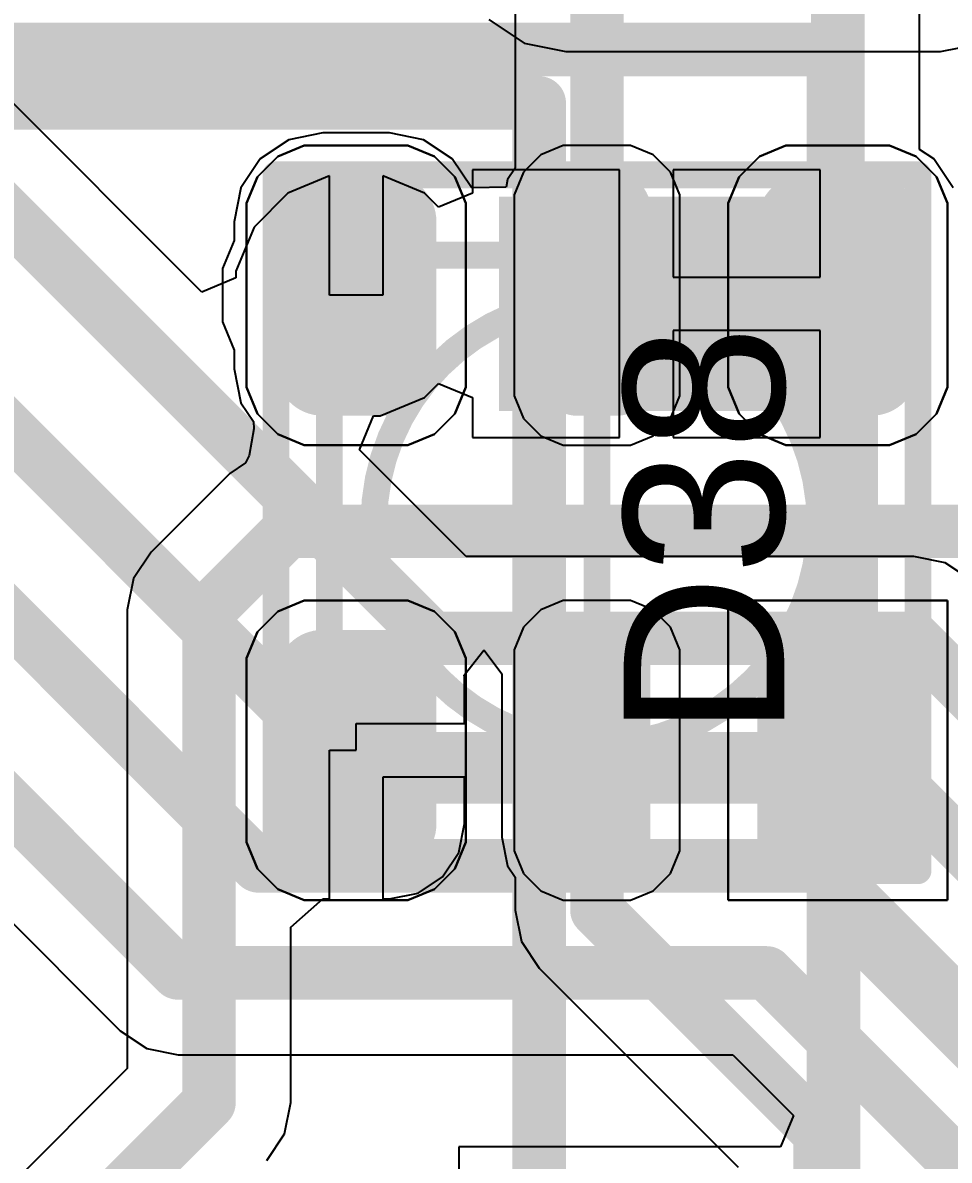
# Model space of a CAD drawing. Header units: inches. Extents: x -30 to 118, y 20 to 51.
# Drawn here: x 93.17 to 96.633, y 27.85 to 32.1 of the extents above; entities that cross this region are included whole.
import ezdxf

# ---------------------------------------------------------------- set-up
doc = ezdxf.new("R2010")
doc.units = ezdxf.units.IN
for name, color, linetype in [('Bottom 3D Body', 216, 'Continuous'), ('Bottom Courtyard', 56, 'Continuous'), ('Bottom Layer', 5, 'Continuous'), ('Bottom Overlay', 54, 'Continuous'), ('Bottom Paste', 16, 'Continuous'), ('Bottom Solder', 6, 'Continuous'), ('Mechanical 1', 6, 'Continuous'), ('Top Component Outline', 56, 'Continuous'), ('Top Courtyard', 56, 'Continuous'), ('Top Layer', 1, 'Continuous'), ('Top Overlay', 2, 'Continuous'), ('Top Paste', 8, 'Continuous'), ('Top Solder', 216, 'Continuous'), ('Via Holes', 16, 'Continuous')]:
    doc.layers.add(name, color=color, linetype=linetype)
doc.styles.add('Arial', font='', dxfattribs={"height": 0.2})
doc.styles.get('Arial').set_extended_font_data('Arial')

# ---------------------------------------------------------------- blocks, each defined once
blk = doc.blocks.new('APA_RGB_LED_2020_561')
at = {"layer": 'Top Layer'}
h = blk.add_hatch(color=1, dxfattribs=at)
edge = h.paths.add_edge_path()
edge.add_arc((-1.12500283, 1.02500176), 0.12499848, 90, 180)
edge.add_line((-1.25000131, 1.02500176), (-1.25000131, 0.77499972))
edge.add_arc((-1.12500283, 0.77499972), 0.12499848, 180, 270)
edge.add_line((-1.12500283, 0.6500012399999999), (-0.5749988500000001, 0.6500012399999999))
edge.add_arc((-0.5749988500000001, 0.77499972), 0.12499848, 270, 360)
edge.add_line((-0.4500003700000001, 0.77499972), (-0.4500003700000001, 1.02500176))
edge.add_arc((-0.5749988500000001, 1.02500176), 0.12499848, 0, 90)
edge.add_line((-0.5749988500000001, 1.15000024), (-1.12500283, 1.15000024))
h = blk.add_hatch(color=1, dxfattribs=at)
edge = h.paths.add_edge_path()
edge.add_arc((0.5749988500000001, 1.02500176), 0.12499848, 90, 180)
edge.add_line((0.4500003700000001, 1.02500176), (0.4500003700000001, 0.77499972))
edge.add_arc((0.5749988500000001, 0.77499972), 0.12499848, 180, 270)
edge.add_line((0.5749988500000001, 0.6500012399999999), (1.12500283, 0.6500012399999999))
edge.add_arc((1.12500283, 0.77499972), 0.12499848, 270, 360)
edge.add_line((1.25000131, 0.77499972), (1.25000131, 1.02500176))
edge.add_arc((1.12500283, 1.02500176), 0.12499848, 0, 90)
edge.add_line((1.12500283, 1.15000024), (0.5749988500000001, 1.15000024))
h = blk.add_hatch(color=1, dxfattribs=at)
edge = h.paths.add_edge_path()
edge.add_arc((-1.17500019, 0.07499858), 0.07500112, 90, 180)
edge.add_line((-1.25000131, 0.07499858000000001), (-1.25000131, -0.07499857999999998))
edge.add_arc((-1.17500019, -0.07499858), 0.07500112, 180, 270)
edge.add_line((-1.17500019, -0.1499997), (-0.52500149, -0.1499997))
edge.add_arc((-0.52500149, -0.07499858), 0.07500112, 270, 360)
edge.add_line((-0.4500003699999999, -0.07499858), (-0.4500003699999999, 0.07499858))
edge.add_arc((-0.52500149, 0.07499858), 0.07500112, 0, 90)
edge.add_line((-0.52500149, 0.1499997), (-1.17500019, 0.1499997))
h = blk.add_hatch(color=1, dxfattribs=at)
edge = h.paths.add_edge_path()
edge.add_arc((0.52500149, 0.07499858), 0.07500112, 90, 180)
edge.add_line((0.4500003699999999, 0.07499858000000001), (0.4500003699999999, -0.07499857999999998))
edge.add_arc((0.52500149, -0.07499858), 0.07500112, 180, 270)
edge.add_line((0.52500149, -0.1499997), (1.17500019, -0.1499997))
edge.add_arc((1.17500019, -0.07499858), 0.07500112, 270, 360)
edge.add_line((1.25000131, -0.07499858), (1.25000131, 0.07499858))
edge.add_arc((1.17500019, 0.07499858), 0.07500112, 0, 90)
edge.add_line((1.17500019, 0.1499997), (0.52500149, 0.1499997))
blk.add_hatch(color=1, dxfattribs=at).paths.add_polyline_path([(-1.25000131, -0.65000124), (-0.45000037, -0.65000124), (-0.45000037, -1.15000024), (-1.25000131, -1.15000024)])
h = blk.add_hatch(color=1, dxfattribs=at)
edge = h.paths.add_edge_path()
edge.add_arc((0.5749988500000001, -0.77499972), 0.12499848, 90, 180)
edge.add_line((0.4500003700000001, -0.77499972), (0.4500003700000001, -1.02500176))
edge.add_arc((0.5749988500000001, -1.02500176), 0.12499848, 180, 270)
edge.add_line((0.5749988500000001, -1.15000024), (1.12500283, -1.15000024))
edge.add_arc((1.12500283, -1.02500176), 0.12499848, 270, 360)
edge.add_line((1.25000131, -1.02500176), (1.25000131, -0.77499972))
edge.add_arc((1.12500283, -0.77499972), 0.12499848, 0, 90)
edge.add_line((1.12500283, -0.6500012399999999), (0.5749988500000001, -0.6500012399999999))
at = {"layer": 'Top Paste'}
h = blk.add_hatch(color=8, dxfattribs=at)
edge = h.paths.add_edge_path()
edge.add_arc((-1.12500283, 1.02500176), 0.12499848, 90, 180)
edge.add_line((-1.25000131, 1.02500176), (-1.25000131, 0.77499972))
edge.add_arc((-1.12500283, 0.77499972), 0.12499848, 180, 270)
edge.add_line((-1.12500283, 0.6500012399999999), (-0.5749988500000001, 0.6500012399999999))
edge.add_arc((-0.5749988500000001, 0.77499972), 0.12499848, 270, 360)
edge.add_line((-0.4500003700000001, 0.77499972), (-0.4500003700000001, 1.02500176))
edge.add_arc((-0.5749988500000001, 1.02500176), 0.12499848, 0, 90)
edge.add_line((-0.5749988500000001, 1.15000024), (-1.12500283, 1.15000024))
h = blk.add_hatch(color=8, dxfattribs=at)
edge = h.paths.add_edge_path()
edge.add_arc((0.5749988500000001, 1.02500176), 0.12499848, 90, 180)
edge.add_line((0.4500003700000001, 1.02500176), (0.4500003700000001, 0.77499972))
edge.add_arc((0.5749988500000001, 0.77499972), 0.12499848, 180, 270)
edge.add_line((0.5749988500000001, 0.6500012399999999), (1.12500283, 0.6500012399999999))
edge.add_arc((1.12500283, 0.77499972), 0.12499848, 270, 360)
edge.add_line((1.25000131, 0.77499972), (1.25000131, 1.02500176))
edge.add_arc((1.12500283, 1.02500176), 0.12499848, 0, 90)
edge.add_line((1.12500283, 1.15000024), (0.5749988500000001, 1.15000024))
h = blk.add_hatch(color=8, dxfattribs=at)
edge = h.paths.add_edge_path()
edge.add_arc((-1.17500019, 0.07499858), 0.07500112, 90, 180)
edge.add_line((-1.25000131, 0.07499858000000001), (-1.25000131, -0.07499857999999998))
edge.add_arc((-1.17500019, -0.07499858), 0.07500112, 180, 270)
edge.add_line((-1.17500019, -0.1499997), (-0.52500149, -0.1499997))
edge.add_arc((-0.52500149, -0.07499858), 0.07500112, 270, 360)
edge.add_line((-0.4500003699999999, -0.07499858), (-0.4500003699999999, 0.07499858))
edge.add_arc((-0.52500149, 0.07499858), 0.07500112, 0, 90)
edge.add_line((-0.52500149, 0.1499997), (-1.17500019, 0.1499997))
h = blk.add_hatch(color=8, dxfattribs=at)
edge = h.paths.add_edge_path()
edge.add_arc((0.52500149, 0.07499858), 0.07500112, 90, 180)
edge.add_line((0.4500003699999999, 0.07499858000000001), (0.4500003699999999, -0.07499857999999998))
edge.add_arc((0.52500149, -0.07499858), 0.07500112, 180, 270)
edge.add_line((0.52500149, -0.1499997), (1.17500019, -0.1499997))
edge.add_arc((1.17500019, -0.07499858), 0.07500112, 270, 360)
edge.add_line((1.25000131, -0.07499858), (1.25000131, 0.07499858))
edge.add_arc((1.17500019, 0.07499858), 0.07500112, 0, 90)
edge.add_line((1.17500019, 0.1499997), (0.52500149, 0.1499997))
blk.add_hatch(color=8, dxfattribs=at).paths.add_polyline_path([(-1.25000131, -0.65000124), (-0.45000037, -0.65000124), (-0.45000037, -1.15000024), (-1.25000131, -1.15000024)])
h = blk.add_hatch(color=8, dxfattribs=at)
edge = h.paths.add_edge_path()
edge.add_arc((0.5749988500000001, -0.77499972), 0.12499848, 90, 180)
edge.add_line((0.4500003700000001, -0.77499972), (0.4500003700000001, -1.02500176))
edge.add_arc((0.5749988500000001, -1.02500176), 0.12499848, 180, 270)
edge.add_line((0.5749988500000001, -1.15000024), (1.12500283, -1.15000024))
edge.add_arc((1.12500283, -1.02500176), 0.12499848, 270, 360)
edge.add_line((1.25000131, -1.02500176), (1.25000131, -0.77499972))
edge.add_arc((1.12500283, -0.77499972), 0.12499848, 0, 90)
edge.add_line((1.12500283, -0.6500012399999999), (0.5749988500000001, -0.6500012399999999))
at = {"layer": 'Top Solder'}
h = blk.add_hatch(color=216, dxfattribs=at)
edge = h.paths.add_edge_path()
edge.add_arc((-1.12500283, 1.02500176), 0.17499838, 90, 180)
edge.add_line((-1.30000121, 1.02500176), (-1.30000121, 0.77499972))
edge.add_arc((-1.12500283, 0.77499972), 0.17499838, 180, 270)
edge.add_line((-1.12500283, 0.6000013399999999), (-0.5749988500000001, 0.6000013399999999))
edge.add_arc((-0.5749988500000001, 0.77499972), 0.17499838, 270, 360)
edge.add_line((-0.4000004700000001, 0.77499972), (-0.4000004700000001, 1.02500176))
edge.add_arc((-0.5749988500000001, 1.02500176), 0.17499838, 0, 90)
edge.add_line((-0.5749988500000001, 1.20000014), (-1.12500283, 1.20000014))
h = blk.add_hatch(color=216, dxfattribs=at)
edge = h.paths.add_edge_path()
edge.add_arc((0.5749988500000001, 1.02500176), 0.17499838, 90, 180)
edge.add_line((0.4000004700000001, 1.02500176), (0.4000004700000001, 0.77499972))
edge.add_arc((0.5749988500000001, 0.77499972), 0.17499838, 180, 270)
edge.add_line((0.5749988500000001, 0.6000013399999999), (1.12500283, 0.6000013399999999))
edge.add_arc((1.12500283, 0.77499972), 0.17499838, 270, 360)
edge.add_line((1.30000121, 0.77499972), (1.30000121, 1.02500176))
edge.add_arc((1.12500283, 1.02500176), 0.17499838, 0, 90)
edge.add_line((1.12500283, 1.20000014), (0.5749988500000001, 1.20000014))
h = blk.add_hatch(color=216, dxfattribs=at)
edge = h.paths.add_edge_path()
edge.add_arc((-1.17500019, 0.07499858), 0.12500102, 90, 180)
edge.add_line((-1.30000121, 0.07499858000000001), (-1.30000121, -0.07499857999999998))
edge.add_arc((-1.17500019, -0.07499858), 0.12500102, 180, 270)
edge.add_line((-1.17500019, -0.1999996), (-0.52500149, -0.1999996))
edge.add_arc((-0.52500149, -0.07499858), 0.12500102, 270, 360)
edge.add_line((-0.4000004699999999, -0.07499858), (-0.4000004699999999, 0.07499858))
edge.add_arc((-0.52500149, 0.07499858), 0.12500102, 0, 90)
edge.add_line((-0.52500149, 0.1999996), (-1.17500019, 0.1999996))
h = blk.add_hatch(color=216, dxfattribs=at)
edge = h.paths.add_edge_path()
edge.add_arc((0.52500149, 0.07499858), 0.12500102, 90, 180)
edge.add_line((0.4000004699999999, 0.07499858000000001), (0.4000004699999999, -0.07499857999999998))
edge.add_arc((0.52500149, -0.07499858), 0.12500102, 180, 270)
edge.add_line((0.52500149, -0.1999996), (1.17500019, -0.1999996))
edge.add_arc((1.17500019, -0.07499858), 0.12500102, 270, 360)
edge.add_line((1.30000121, -0.07499858), (1.30000121, 0.07499858))
edge.add_arc((1.17500019, 0.07499858), 0.12500102, 0, 90)
edge.add_line((1.17500019, 0.1999996), (0.52500149, 0.1999996))
blk.add_hatch(color=216, dxfattribs=at).paths.add_polyline_path([(-1.30000121, -0.6000013399999999), (-0.4000004699999999, -0.6000013399999999), (-0.4000004699999999, -1.20000014), (-1.30000121, -1.20000014)])
h = blk.add_hatch(color=216, dxfattribs=at)
edge = h.paths.add_edge_path()
edge.add_arc((0.5749988500000001, -0.77499972), 0.17499838, 90, 180)
edge.add_line((0.4000004700000001, -0.77499972), (0.4000004700000001, -1.02500176))
edge.add_arc((0.5749988500000001, -1.02500176), 0.17499838, 180, 270)
edge.add_line((0.5749988500000001, -1.20000014), (1.12500283, -1.20000014))
edge.add_arc((1.12500283, -1.02500176), 0.17499838, 270, 360)
edge.add_line((1.30000121, -1.02500176), (1.30000121, -0.77499972))
edge.add_arc((1.12500283, -0.77499972), 0.17499838, 0, 90)
edge.add_line((1.12500283, -0.6000013399999999), (0.5749988500000001, -0.6000013399999999))
at = {"layer": 'Top Component Outline'}
for points in [[(-1.00000054, 1.00000054, 0.0999998, 0.0999998, 0), (-1.00000054, -1.00000054, 0.0999998, 0.0999998, 0)], [(-1.00000054, 1.00000054, 0.0999998, 0.0999998, 0), (1.00000054, 1.00000054, 0.0999998, 0.0999998, 0)], [(1.00000054, 1.00000054, 0.0999998, 0.0999998, 0), (1.00000054, -1.00000054, 0.0999998, 0.0999998, 0)], [(-1.00000054, -1.00000054, 0.0999998, 0.0999998, 0), (1.00000054, -1.00000054, 0.0999998, 0.0999998, 0)]]:
    blk.add_lwpolyline(points, format="xyseb", dxfattribs=at)
for points in [[(-1.02499922, 1.00000054, 0.0499999, 0.0499999, 1), (-0.97500186, 1.00000054, 0.0499999, 0.0499999, 1)], [(-1.02499922, 1.00000054, 0.0499999, 0.0499999, 1), (-0.97500186, 1.00000054, 0.0499999, 0.0499999, 1)], [(0.97500186, 1.00000054, 0.0499999, 0.0499999, 1), (1.02499922, 1.00000054, 0.0499999, 0.0499999, 1)], [(0.97500186, 1.00000054, 0.0499999, 0.0499999, 1), (1.02499922, 1.00000054, 0.0499999, 0.0499999, 1)], [(-1.02499922, -1.00000054, 0.0499999, 0.0499999, 1), (-0.97500186, -1.00000054, 0.0499999, 0.0499999, 1)], [(-1.02499922, -1.00000054, 0.0499999, 0.0499999, 1), (-0.97500186, -1.00000054, 0.0499999, 0.0499999, 1)], [(0.97500186, -1.00000054, 0.0499999, 0.0499999, 1), (1.02499922, -1.00000054, 0.0499999, 0.0499999, 1)], [(0.97500186, -1.00000054, 0.0499999, 0.0499999, 1), (1.02499922, -1.00000054, 0.0499999, 0.0499999, 1)]]:
    blk.add_lwpolyline(points, format="xyseb", close=True, dxfattribs=at)
at = {"layer": 'Top Courtyard'}
for points in [[(-1.29999994, 1.20000014, 0.0999998, 0.0999998, 0), (1.29999994, 1.20000014, 0.0999998, 0.0999998, 0)], [(-1.29999994, 1.20000014, 0.0999998, 0.0999998, 0), (-1.29999994, -1.20000014, 0.0999998, 0.0999998, 0)], [(1.29999994, 1.20000014, 0.0999998, 0.0999998, 0), (1.29999994, -1.20000014, 0.0999998, 0.0999998, 0)], [(0, 0.499999, 0.0999998, 0.0999998, 0), (0, -0.499999, 0.0999998, 0.0999998, 0)], [(-0.499999, 0, 0.0999998, 0.0999998, 0), (0.499999, 0, 0.0999998, 0.0999998, 0)], [(-1.29999994, -1.20000014, 0.0999998, 0.0999998, 0), (1.29999994, -1.20000014, 0.0999998, 0.0999998, 0)]]:
    blk.add_lwpolyline(points, format="xyseb", dxfattribs=at)
for points in [[(-1.32499862, 1.20000014, 0.0499999, 0.0499999, 1), (-1.27500126, 1.20000014, 0.0499999, 0.0499999, 1)], [(-1.32499862, 1.20000014, 0.0499999, 0.0499999, 1), (-1.27500126, 1.20000014, 0.0499999, 0.0499999, 1)], [(1.27500126, 1.20000014, 0.0499999, 0.0499999, 1), (1.32499862, 1.20000014, 0.0499999, 0.0499999, 1)], [(1.27500126, 1.20000014, 0.0499999, 0.0499999, 1), (1.32499862, 1.20000014, 0.0499999, 0.0499999, 1)], [(-0.02499868, 0.499999, 0.0499999, 0.0499999, 1), (0.02499868, 0.499999, 0.0499999, 0.0499999, 1)], [(-0.5249976799999999, 0, 0.0499999, 0.0499999, 1), (-0.47500032, 0, 0.0499999, 0.0499999, 1)], [(0.47500032, 0, 0.0499999, 0.0499999, 1), (0.5249976799999999, 0, 0.0499999, 0.0499999, 1)], [(-0.02499868, -0.499999, 0.0499999, 0.0499999, 1), (0.02499868, -0.499999, 0.0499999, 0.0499999, 1)], [(-1.32499862, -1.20000014, 0.0499999, 0.0499999, 1), (-1.27500126, -1.20000014, 0.0499999, 0.0499999, 1)], [(-1.32499862, -1.20000014, 0.0499999, 0.0499999, 1), (-1.27500126, -1.20000014, 0.0499999, 0.0499999, 1)], [(1.27500126, -1.20000014, 0.0499999, 0.0499999, 1), (1.32499862, -1.20000014, 0.0499999, 0.0499999, 1)], [(1.27500126, -1.20000014, 0.0499999, 0.0499999, 1), (1.32499862, -1.20000014, 0.0499999, 0.0499999, 1)]]:
    blk.add_lwpolyline(points, format="xyseb", close=True, dxfattribs=at)
at = {"layer": 'Top Overlay'}
for p, q in [((-1.29294636, 1.2688951), (-1.1937111, 1.30999992)), ((-1.1937111, 1.30999992), (-1.1400028, 1.30999992)), ((-1.1400028, 1.30999992), (-1.1400028, 1.30999992)), ((-1.1400028, 1.30999992), (-0.55999888, 1.30999992)), ((-0.55999888, 1.30999992), (-0.5062931199999999, 1.30999992)), ((-0.5062931199999999, 1.30999992), (-0.4070578599999999, 1.2688951)), ((0.40705532, 1.2688951), (0.50629058, 1.30999992)), ((0.50629058, 1.30999992), (0.55999888, 1.30999992)), ((0.55999888, 1.30999992), (0.55999888, 1.30999992)), ((0.55999888, 1.30999992), (1.1400028, 1.30999992)), ((1.1400028, 1.30999992), (1.19370856, 1.30999992)), ((1.19370856, 1.30999992), (1.29294382, 1.2688951)), ((-1.36889744, 1.19294402), (-1.29294636, 1.2688951)), ((-0.4070578599999999, 1.2688951), (-0.33110678, 1.19294402)), ((0.33110424, 1.19294402), (0.40705532, 1.2688951)), ((1.29294382, 1.2688951), (1.3688949, 1.19294402)), ((-1.41000226, 1.09370876), (-1.36889744, 1.19294402)), ((-0.33110678, 1.19294402), (-0.28999942, 1.09370876)), ((0.28999942, 1.09370876), (0.33110424, 1.19294402)), ((1.3688949, 1.19294402), (1.41000226, 1.09370876)), ((-1.41000226, 1.04000046), (-1.41000226, 1.09370876)), ((-0.28999942, 1.09370876), (-0.28999942, 1.04000046)), ((0.28999942, 1.04000046), (0.28999942, 1.09370876)), ((1.41000226, 1.09370876), (1.41000226, 1.04000046)), ((-1.41000226, 0.76000102), (-1.41000226, 1.04000046)), ((-0.28999942, 1.04000046), (-0.28999942, 1.04000046)), ((-0.28999942, 1.04000046), (-0.28999942, 0.76000102)), ((0.28999942, 0.76000102), (0.28999942, 1.04000046)), ((1.41000226, 1.04000046), (1.41000226, 1.04000046)), ((1.41000226, 1.04000046), (1.41000226, 0.76000102)), ((-1.41000226, 0.76000102), (-1.41000226, 0.76000102)), ((-1.41000226, 0.70629526), (-1.41000226, 0.76000102)), ((-0.28999942, 0.76000102), (-0.28999942, 0.70629526)), ((0.28999942, 0.76000102), (0.28999942, 0.76000102)), ((0.28999942, 0.70629526), (0.28999942, 0.76000102)), ((1.41000226, 0.76000102), (1.41000226, 0.70629526)), ((-1.36889744, 0.60706), (-1.41000226, 0.70629526)), ((-0.28999942, 0.70629526), (-0.33110678, 0.60706)), ((0.33110424, 0.60706), (0.28999942, 0.70629526)), ((1.41000226, 0.70629526), (1.3688949, 0.60706)), ((-1.29294636, 0.53110892), (-1.36889744, 0.60706)), ((-0.33110678, 0.60706), (-0.4070578599999999, 0.53110892)), ((0.40705532, 0.53110892), (0.33110424, 0.60706)), ((1.3688949, 0.60706), (1.29294382, 0.53110892)), ((-1.1937111, 0.49000156), (-1.29294636, 0.53110892)), ((-0.4070578599999999, 0.53110892), (-0.5062931199999999, 0.49000156)), ((0.50629058, 0.49000156), (0.40705532, 0.53110892)), ((1.29294382, 0.53110892), (1.19370856, 0.49000156)), ((-1.1400028, 0.49000156), (-1.1937111, 0.49000156)), ((-0.55999888, 0.49000156), (-1.1400028, 0.49000156)), ((-0.5062931199999999, 0.49000156), (-0.55999888, 0.49000156)), ((-0.55999888, 0.49000156), (-0.55999888, 0.49000156)), ((0.55999888, 0.49000156), (0.50629058, 0.49000156)), ((1.1400028, 0.49000156), (0.55999888, 0.49000156)), ((1.19370856, 0.49000156), (1.1400028, 0.49000156)), ((1.1400028, 0.49000156), (1.1400028, 0.49000156)), ((-1.2257532, 0.30999938), (-1.31028948, 0.2749854799999999)), ((-1.18000272, 0.30999938), (-1.2257532, 0.30999938)), ((-0.51999896, 0.30999938), (-1.18000272, 0.30999938)), ((-0.4742510199999999, 0.30999938), (-0.51999896, 0.30999938)), ((-0.51999896, 0.30999938), (-0.51999896, 0.30999938)), ((-0.38971474, 0.2749854799999999), (-0.4742510199999999, 0.30999938)), ((0.47424848, 0.30999938), (0.3897122, 0.2749854799999999)), ((0.51999896, 0.30999938), (0.47424848, 0.30999938)), ((1.18000272, 0.30999938), (0.51999896, 0.30999938)), ((1.22575066, 0.30999938), (1.18000272, 0.30999938)), ((1.18000272, 0.30999938), (1.18000272, 0.30999938)), ((1.31028694, 0.2749854799999999), (1.22575066, 0.30999938)), ((-1.31028948, 0.2749854799999999), (-1.37498836, 0.2102866)), ((-0.32501586, 0.2102866), (-0.38971474, 0.2749854799999999)), ((0.3897122, 0.2749854799999999), (0.32501332, 0.2102866)), ((1.37498582, 0.2102866), (1.31028694, 0.2749854799999999)), ((-1.37498836, 0.2102866), (-1.41000226, 0.12575032)), ((-0.28999942, 0.12575032), (-0.32501586, 0.2102866)), ((0.32501332, 0.2102866), (0.28999942, 0.12575032)), ((1.41000226, 0.12575032), (1.37498582, 0.2102866)), ((-1.41000226, 0.12575032), (-1.41000226, 0.07999983999999999)), ((-0.28999942, 0.07999983999999999), (-0.28999942, 0.12575032)), ((0.28999942, 0.12575032), (0.28999942, 0.07999983999999999)), ((1.41000226, 0.07999983999999999), (1.41000226, 0.12575032)), ((-1.41000226, 0.07999983999999999), (-1.41000226, -0.07999983999999999)), ((-1.41000226, 0.07999983999999999), (-1.41000226, 0.07999983999999999)), ((-0.28999942, -0.07999983999999999), (-0.28999942, 0.07999983999999999)), ((0.28999942, 0.07999983999999999), (0.28999942, -0.07999983999999999)), ((0.28999942, 0.07999983999999999), (0.28999942, 0.07999983999999999)), ((1.41000226, -0.07999983999999999), (1.41000226, 0.07999983999999999)), ((-1.41000226, -0.07999983999999999), (-1.41000226, -0.12574778)), ((-0.28999942, -0.12574778), (-0.28999942, -0.07999983999999999)), ((-0.28999942, -0.07999983999999999), (-0.28999942, -0.07999983999999999)), ((0.28999942, -0.07999983999999999), (0.28999942, -0.12574778)), ((1.41000226, -0.12574778), (1.41000226, -0.07999983999999999)), ((1.41000226, -0.07999983999999999), (1.41000226, -0.07999983999999999)), ((-1.41000226, -0.12574778), (-1.37498836, -0.21028406)), ((-0.32501586, -0.21028406), (-0.28999942, -0.12574778)), ((0.28999942, -0.12574778), (0.32501332, -0.21028406)), ((1.37498582, -0.21028406), (1.41000226, -0.12574778)), ((-1.37498836, -0.21028406), (-1.31028948, -0.27498294)), ((-0.38971474, -0.27498294), (-0.32501586, -0.21028406)), ((0.32501332, -0.21028406), (0.3897122, -0.27498294)), ((1.31028694, -0.27498294), (1.37498582, -0.21028406)), ((-1.31028948, -0.27498294), (-1.2257532, -0.30999938)), ((-0.4742510199999999, -0.30999938), (-0.38971474, -0.27498294)), ((0.3897122, -0.27498294), (0.47424848, -0.30999938)), ((1.22575066, -0.30999938), (1.31028694, -0.27498294)), ((-1.2257532, -0.30999938), (-1.18000272, -0.30999938)), ((-1.18000272, -0.30999938), (-1.18000272, -0.30999938)), ((-1.18000272, -0.30999938), (-0.51999896, -0.30999938)), ((-0.51999896, -0.30999938), (-0.4742510199999999, -0.30999938)), ((0.47424848, -0.30999938), (0.51999896, -0.30999938)), ((0.51999896, -0.30999938), (0.51999896, -0.30999938)), ((0.51999896, -0.30999938), (1.18000272, -0.30999938)), ((1.18000272, -0.30999938), (1.22575066, -0.30999938)), ((-1.40999972, -1.30999992), (-1.40999972, -0.48999902)), ((-1.40999972, -0.48999902), (-0.28999942, -0.48999902)), ((-0.28999942, -0.48999902), (-0.28999942, -1.30999992)), ((0.40705532, -0.53110638), (0.50629058, -0.49000156)), ((0.50629058, -0.49000156), (0.55999888, -0.49000156)), ((0.55999888, -0.49000156), (0.55999888, -0.49000156)), ((0.55999888, -0.49000156), (1.1400028, -0.49000156)), ((1.1400028, -0.49000156), (1.19370856, -0.49000156)), ((1.19370856, -0.49000156), (1.29294382, -0.53110638)), ((0.33110424, -0.60705746), (0.40705532, -0.53110638)), ((1.29294382, -0.53110638), (1.3688949, -0.60705746)), ((0.28999942, -0.70629272), (0.33110424, -0.60705746)), ((1.3688949, -0.60705746), (1.41000226, -0.70629272)), ((0.28999942, -0.76000102), (0.28999942, -0.70629272)), ((1.41000226, -0.70629272), (1.41000226, -0.76000102)), ((0.28999942, -1.04000046), (0.28999942, -0.76000102)), ((1.41000226, -0.76000102), (1.41000226, -0.76000102)), ((1.41000226, -0.76000102), (1.41000226, -1.04000046)), ((0.28999942, -1.04000046), (0.28999942, -1.04000046)), ((0.28999942, -1.09370622), (0.28999942, -1.04000046)), ((1.41000226, -1.04000046), (1.41000226, -1.09370622)), ((0.33110424, -1.19294148), (0.28999942, -1.09370622)), ((1.41000226, -1.09370622), (1.3688949, -1.19294148)), ((0.40705532, -1.26889256), (0.33110424, -1.19294148)), ((1.3688949, -1.19294148), (1.29294382, -1.26889256)), ((0.50629058, -1.30999992), (0.40705532, -1.26889256)), ((1.29294382, -1.26889256), (1.19370856, -1.30999992)), ((-0.28999942, -1.30999992), (-1.40999972, -1.30999992)), ((0.55999888, -1.30999992), (0.50629058, -1.30999992)), ((1.1400028, -1.30999992), (0.55999888, -1.30999992)), ((1.19370856, -1.30999992), (1.1400028, -1.30999992)), ((1.1400028, -1.30999992), (1.1400028, -1.30999992))]:
    blk.add_line(p, q, dxfattribs=at)
at = {"layer": 'Top Courtyard', "style": 'Arial'}
blk.add_text('D38', height=0.5999987999999999, dxfattribs=at).set_placement((-0.79999078, -0.6999909799999999))
blk = doc.blocks.new('PTS526_SK15_SMTR2_LFS_B_602')
at = {"layer": 'Bottom Layer'}
blk.add_hatch(color=5, dxfattribs=at).paths.add_polyline_path([(2.49999881, 2.19999941), (3.49999935, 2.19999941), (3.49999935, 1.49999827), (2.49999881, 1.49999827)])
at = {"layer": 'Bottom Paste'}
blk.add_hatch(color=16, dxfattribs=at).paths.add_polyline_path([(2.49999881, 2.19999941), (3.49999935, 2.19999941), (3.49999935, 1.49999827), (2.49999881, 1.49999827)])
at = {"layer": 'Bottom Solder'}
blk.add_hatch(color=6, dxfattribs=at).paths.add_polyline_path([(2.44999891, 2.24999931), (3.549999249999999, 2.24999931), (3.549999249999999, 1.44999837), (2.44999891, 1.44999837)])
at = {"layer": 'Bottom 3D Body'}
for points in [[(-2.59999988, 2.59999988, 0.1999996, 0.1999996, 0), (2.59999988, 2.59999988, 0.1999996, 0.1999996, 0)], [(2.59999988, -2.59999988, 0.1999996, 0.1999996, 0), (2.59999988, 2.59999988, 0.1999996, 0.1999996, 0)]]:
    blk.add_lwpolyline(points, format="xyseb", dxfattribs=at)
blk.add_lwpolyline([(2.54999998, 2.59999988, 0.0999998, 0.0999998, 1), (2.64999978, 2.59999988, 0.0999998, 0.0999998, 1)], format="xyseb", close=True, dxfattribs=at)
blk.add_lwpolyline([(2.54999998, 2.59999988, 0.0999998, 0.0999998, 1), (2.64999978, 2.59999988, 0.0999998, 0.0999998, 1)], format="xyseb", close=True, dxfattribs=at)
at = {"layer": 'Bottom Courtyard'}
for points in [[(-3.70000022, 2.79999948, 0.1999996, 0.1999996, 0), (3.70000022, 2.79999948, 0.1999996, 0.1999996, 0)], [(3.70000022, -2.79999948, 0.1999996, 0.1999996, 0), (3.70000022, 2.79999948, 0.1999996, 0.1999996, 0)]]:
    blk.add_lwpolyline(points, format="xyseb", dxfattribs=at)
blk.add_lwpolyline([(3.65000032, 2.79999948, 0.0999998, 0.0999998, 1), (3.75000012, 2.79999948, 0.0999998, 0.0999998, 1)], format="xyseb", close=True, dxfattribs=at)
blk.add_lwpolyline([(3.65000032, 2.79999948, 0.0999998, 0.0999998, 1), (3.75000012, 2.79999948, 0.0999998, 0.0999998, 1)], format="xyseb", close=True, dxfattribs=at)
at = {"layer": 'Bottom Overlay'}
for points in [[(-2.59999988, 2.59999988, 0.1999996, 0.1999996, 0), (2.59999988, 2.59999988, 0.1999996, 0.1999996, 0)], [(2.59999988, -1.10000034, 0.1999996, 0.1999996, 0), (2.59999988, 1.10000034, 0.1999996, 0.1999996, 0)]]:
    blk.add_lwpolyline(points, format="xyseb", dxfattribs=at)
for points in [[(2.54999998, 2.59999988, 0.0999998, 0.0999998, 1), (2.64999978, 2.59999988, 0.0999998, 0.0999998, 1)], [(2.54999998, 1.10000034, 0.0999998, 0.0999998, 1), (2.64999978, 1.10000034, 0.0999998, 0.0999998, 1)], [(2.54999998, -1.10000034, 0.0999998, 0.0999998, 1), (2.64999978, -1.10000034, 0.0999998, 0.0999998, 1)]]:
    blk.add_lwpolyline(points, format="xyseb", close=True, dxfattribs=at)

msp = doc.modelspace()

# ---------------------------------------------------------------- hatches: boundary and pattern name
at = {"layer": 'Bottom Layer'}
h = msp.add_hatch(color=5, dxfattribs=at)
edge = h.paths.add_edge_path()
edge.add_arc((94.4157751, 31.08179458), 0.2999994, 0, 360)
at = {"layer": 'Top Layer'}
h = msp.add_hatch(color=1, dxfattribs=at)
edge = h.paths.add_edge_path()
edge.add_arc((94.4157751, 31.08179458), 0.2999994, 0, 360)
at = {"layer": 'Via Holes'}
h = msp.add_hatch(color=7, dxfattribs=at)
edge = h.paths.add_edge_path()
edge.add_arc((94.4157751, 31.08179458), 0.1499997, 0, 360)

# ---------------------------------------------------------------- linework, layer by layer
at = {"layer": 'Bottom Layer'}
for p, q in [((93.838776, 31.09380116), (92.10587878, 32.82669838)), ((94.91161866, 32.11161726), (95.0439298, 32.02321001999999)), ((95.0439298, 32.02321001999999), (95.20000264, 31.9921636)), ((96.59999984, 31.9921636), (96.75607268, 32.02321001999999)), ((95.20000264, 31.9921636), (95.20001534, 31.99216614)), ((95.20001534, 31.99216614), (96.59998714, 31.99216614)), ((96.59998714, 31.99216614), (96.59999984, 31.9921636)), ((95.40000223999999, 31.5500004), (94.85000334, 31.5500004)), ((94.85000334, 31.5500004), (94.85000334, 31.46356674)), ((95.40000223999999, 31.0500014), (95.40000223999999, 31.5500004)), ((96.15000074, 31.5500004), (95.60000183999999, 31.5500004)), ((95.60000183999999, 31.5500004), (95.60000183999999, 31.1500012)), ((96.15000074, 31.1500012), (96.15000074, 31.5500004)), ((94.3157753, 31.52744774), (94.16087086, 31.4632848)), ((94.3157753, 31.08179458), (94.3157753, 31.52744774)), ((94.67067933999999, 31.4632848), (94.5157749, 31.52744774)), ((94.5157749, 31.52744774), (94.5157749, 31.08179458)), ((94.16087086, 31.4632848), (94.03428488, 31.33669882)), ((94.72300333999999, 31.4109608), (94.67067933999999, 31.4632848)), ((94.85000334, 31.46356674), (94.72300333999999, 31.4109608)), ((94.03428488, 31.33669882), (93.96577599999999, 31.17130418)), ((93.96577599999999, 31.17130418), (93.96577599999999, 31.1464071)), ((93.96577599999999, 31.1464071), (93.838776, 31.09380116)), ((95.60000183999999, 31.1500012), (96.15000074, 31.1500012)), ((94.5157749, 31.08179458), (94.3157753, 31.08179458)), ((95.40000223999999, 30.5500024), (95.40000223999999, 31.0500014)), ((90.88726551999999, 30.98015648), (93.53370421999999, 28.33372032)), ((96.15000074, 30.9500016), (95.60000183999999, 30.9500016)), ((95.60000183999999, 30.9500016), (95.60000183999999, 30.5500024)), ((96.15000074, 30.5500024), (96.15000074, 30.9500016)), ((94.67067933999999, 30.70030436), (94.72300333999999, 30.75262836)), ((94.72300333999999, 30.75262836), (94.85000334, 30.70002242)), ((94.50528469999999, 30.63179548), (94.67067933999999, 30.70030436)), ((94.85000334, 30.70002242), (94.85000334, 30.5500024)), ((94.42778168, 30.50479547999999), (94.48038761999999, 30.63179548)), ((94.48038761999999, 30.63179548), (94.50528469999999, 30.63179548)), ((94.85000334, 30.5500024), (95.40000223999999, 30.5500024)), ((95.60000183999999, 30.5500024), (96.15000074, 30.5500024)), ((94.82670137999999, 30.10587578), (94.42778168, 30.50479547999999)), ((96.49999242, 30.10587578), (94.82670137999999, 30.10587578)), ((96.50000512, 30.10587832), (96.49999242, 30.10587578)), ((96.61705847999998, 30.0825916), (96.50000512, 30.10587832)), ((96.71629374, 30.01628744), (96.61705847999998, 30.0825916)), ((93.53370421999999, 28.33372032), (93.5337093, 28.3337127)), ((93.5337093, 28.3337127), (93.63294456, 28.26740854)), ((93.63294456, 28.26740854), (93.74999792, 28.24412436)), ((93.74999792, 28.24412436), (95.82330085999999, 28.24412436)), ((95.82330085999999, 28.24412436), (96.05008984, 28.01733538)), ((96.05008984, 28.01733538), (96.00148693999999, 27.90000262)), ((96.00148693999999, 27.90000262), (94.80000344, 27.90000262)), ((94.80000344, 27.90000262), (94.80000344, 26.80000482))]:
    msp.add_line(p, q, dxfattribs=at)
for points in [[(90.19999485999999, 32.80000551999999, 0.1999996, 0.1999996, 0), (94.04999731999999, 28.95000306, 0.1999996, 0.1999996, 0)], [(91.80000181999999, 32.6999981, 0.1999996, 0.1999996, 0), (94.7000011, 29.79999882, 0.1999996, 0.1999996, 0)], [(91.20000048, 32.50000104, 0.1999996, 0.1999996, 0), (94.34999925999999, 29.35000226, 0.1999996, 0.1999996, 0)], [(90.97426306, 31.32573618, 0.1999996, 0.1999996, 0), (93.74999792, 28.55000132, 0.1999996, 0.1999996, 0)], [(94.7000011, 29.79999882, 0.1999996, 0.1999996, 0), (96.50000512, 29.79999882, 0.1999996, 0.1999996, 0)], [(96.50000512, 29.79999882, 0.1999996, 0.1999996, 0), (97.90000486, 28.39999908, 0.1999996, 0.1999996, 0)], [(94.34999925999999, 29.35000226, 0.1999996, 0.1999996, 0), (96.35000034, 29.35000226, 0.1999996, 0.1999996, 0)], [(96.35000034, 29.35000226, 0.1999996, 0.1999996, 0), (97.70000271999999, 27.99999988, 0.1999996, 0.1999996, 0)], [(94.04999731999999, 28.95000306, 0.1999996, 0.1999996, 0), (96.15000074, 28.95000306, 0.1999996, 0.1999996, 0)], [(96.15000074, 28.95000306, 0.1999996, 0.1999996, 0), (97.50000312, 27.60000068, 0.1999996, 0.1999996, 0)], [(93.74999792, 28.55000132, 0.1999996, 0.1999996, 0), (95.95000114, 28.55000132, 0.1999996, 0.1999996, 0)], [(95.95000114, 28.55000132, 0.1999996, 0.1999996, 0), (97.30000351999999, 27.19999894, 0.1999996, 0.1999996, 0)]]:
    msp.add_lwpolyline(points, format="xyseb", dxfattribs=at)
for points in [[(94.65000119999999, 29.79999882, 0.0999998, 0.0999998, 1), (94.750001, 29.79999882, 0.0999998, 0.0999998, 1)], [(94.65000119999999, 29.79999882, 0.0999998, 0.0999998, 1), (94.750001, 29.79999882, 0.0999998, 0.0999998, 1)], [(96.45000522, 29.79999882, 0.0999998, 0.0999998, 1), (96.55000502, 29.79999882, 0.0999998, 0.0999998, 1)], [(96.45000522, 29.79999882, 0.0999998, 0.0999998, 1), (96.55000502, 29.79999882, 0.0999998, 0.0999998, 1)], [(94.29999936, 29.35000226, 0.0999998, 0.0999998, 1), (94.39999916, 29.35000226, 0.0999998, 0.0999998, 1)], [(94.29999936, 29.35000226, 0.0999998, 0.0999998, 1), (94.39999916, 29.35000226, 0.0999998, 0.0999998, 1)], [(96.30000043999999, 29.35000226, 0.0999998, 0.0999998, 1), (96.40000024, 29.35000226, 0.0999998, 0.0999998, 1)], [(96.30000043999999, 29.35000226, 0.0999998, 0.0999998, 1), (96.40000024, 29.35000226, 0.0999998, 0.0999998, 1)], [(93.99999742, 28.95000306, 0.0999998, 0.0999998, 1), (94.09999721999999, 28.95000306, 0.0999998, 0.0999998, 1)], [(93.99999742, 28.95000306, 0.0999998, 0.0999998, 1), (94.09999721999999, 28.95000306, 0.0999998, 0.0999998, 1)], [(96.10000083999999, 28.95000306, 0.0999998, 0.0999998, 1), (96.20000064, 28.95000306, 0.0999998, 0.0999998, 1)], [(96.10000083999999, 28.95000306, 0.0999998, 0.0999998, 1), (96.20000064, 28.95000306, 0.0999998, 0.0999998, 1)], [(93.69999802, 28.55000132, 0.0999998, 0.0999998, 1), (93.79999781999999, 28.55000132, 0.0999998, 0.0999998, 1)], [(93.69999802, 28.55000132, 0.0999998, 0.0999998, 1), (93.79999781999999, 28.55000132, 0.0999998, 0.0999998, 1)], [(95.90000124, 28.55000132, 0.0999998, 0.0999998, 1), (96.00000104, 28.55000132, 0.0999998, 0.0999998, 1)], [(95.90000124, 28.55000132, 0.0999998, 0.0999998, 1), (96.00000104, 28.55000132, 0.0999998, 0.0999998, 1)]]:
    msp.add_lwpolyline(points, format="xyseb", close=True, dxfattribs=at)
at = {"layer": 'Mechanical 1'}
for points in [[(94.72640439999999, 30.82116517999999, 0.0999998, 0.0999998, -0.1989114949342577), (95.31577838, 31.0652922, 0.0999998, 0.0999998, 0)], [(95.31577838, 31.0652922, 0.0999998, 0.0999998, -0.1989114949342418), (95.90515235999999, 30.82116517999999, 0.0999998, 0.0999998, 0)], [(94.48227992, 30.2317912, 0.0999998, 0.0999998, -0.198911494934243), (94.72640694, 30.82116517999999, 0.0999998, 0.0999998, 0)], [(95.90515235999999, 30.82116517999999, 0.0999998, 0.0999998, -0.1989114949342334), (96.14927938, 30.2317912, 0.0999998, 0.0999998, 0)], [(94.72640694, 29.64241976, 0.0999998, 0.0999998, -0.1989114949342431), (94.48227992, 30.23179374, 0.0999998, 0.0999998, 0)], [(96.14927938, 30.23179374, 0.0999998, 0.0999998, -0.1989114949342339), (95.90515235999999, 29.64241976, 0.0999998, 0.0999998, 0)], [(95.31577838, 29.39829274, 0.0999998, 0.0999998, -0.1989114949342385), (94.72640439999999, 29.64241976, 0.0999998, 0.0999998, 0)], [(95.90515235999999, 29.64241976, 0.0999998, 0.0999998, -0.1989114949342611), (95.31577838, 29.39829274, 0.0999998, 0.0999998, 0)]]:
    msp.add_lwpolyline(points, format="xyseb", dxfattribs=at)
for points in [[(95.2907797, 31.0652922, 0.0499999, 0.0499999, 1), (95.34077706, 31.0652922, 0.0499999, 0.0499999, 1)], [(95.2907797, 31.0652922, 0.0499999, 0.0499999, 1), (95.34077706, 31.0652922, 0.0499999, 0.0499999, 1)], [(94.70140572, 30.82116517999999, 0.0499999, 0.0499999, 1), (94.75140307999999, 30.82116517999999, 0.0499999, 0.0499999, 1)], [(94.70140826, 30.82116517999999, 0.0499999, 0.0499999, 1), (94.75140562, 30.82116517999999, 0.0499999, 0.0499999, 1)], [(95.88015367999999, 30.82116517999999, 0.0499999, 0.0499999, 1), (95.93015104, 30.82116517999999, 0.0499999, 0.0499999, 1)], [(95.88015367999999, 30.82116517999999, 0.0499999, 0.0499999, 1), (95.93015104, 30.82116517999999, 0.0499999, 0.0499999, 1)], [(94.45728124, 30.23179374, 0.0499999, 0.0499999, 1), (94.50727859999999, 30.23179374, 0.0499999, 0.0499999, 1)], [(94.45728124, 30.2317912, 0.0499999, 0.0499999, 1), (94.50727859999999, 30.2317912, 0.0499999, 0.0499999, 1)], [(96.1242807, 30.23179374, 0.0499999, 0.0499999, 1), (96.17427805999999, 30.23179374, 0.0499999, 0.0499999, 1)], [(96.1242807, 30.2317912, 0.0499999, 0.0499999, 1), (96.17427805999999, 30.2317912, 0.0499999, 0.0499999, 1)], [(94.70140572, 29.64241976, 0.0499999, 0.0499999, 1), (94.75140307999999, 29.64241976, 0.0499999, 0.0499999, 1)], [(94.70140826, 29.64241976, 0.0499999, 0.0499999, 1), (94.75140562, 29.64241976, 0.0499999, 0.0499999, 1)], [(95.88015367999999, 29.64241976, 0.0499999, 0.0499999, 1), (95.93015104, 29.64241976, 0.0499999, 0.0499999, 1)], [(95.88015367999999, 29.64241976, 0.0499999, 0.0499999, 1), (95.93015104, 29.64241976, 0.0499999, 0.0499999, 1)], [(95.2907797, 29.39829274, 0.0499999, 0.0499999, 1), (95.34077706, 29.39829274, 0.0499999, 0.0499999, 1)], [(95.2907797, 29.39829274, 0.0499999, 0.0499999, 1), (95.34077706, 29.39829274, 0.0499999, 0.0499999, 1)]]:
    msp.add_lwpolyline(points, format="xyseb", close=True, dxfattribs=at)
at = {"layer": 'Top Layer'}
for p, q in [((95.0099065, 33.69162934), (95.0099065, 31.55625896)), ((96.52166116, 31.62680238), (96.52166116, 33.56608222)), ((94.16396712, 31.66293642), (94.05646416, 31.59110522)), ((94.29077407999999, 31.68816116), (94.16396712, 31.66293642)), ((94.54077612, 31.68816116), (94.29077407999999, 31.68816116)), ((94.66758308, 31.66293642), (94.54077612, 31.68816116)), ((94.77508603999999, 31.59110522), (94.66758308, 31.66293642)), ((96.57508752, 31.59110522), (96.52166116, 31.62680238)), ((94.05646416, 31.59110522), (93.98463296, 31.48360226)), ((94.84634828, 31.48445316), (94.77508603999999, 31.59110522)), ((96.64691872, 31.48360226), (96.57508752, 31.59110522)), ((95.0099065, 31.55625896), (94.98173282, 31.51409242)), ((94.98173282, 31.51409242), (94.97603813999999, 31.485459)), ((93.98463296, 31.48360226), (93.95940822, 31.3567953)), ((94.85053674, 31.4836556), (94.84634828, 31.48445316)), ((94.97603813999999, 31.485459), (94.85053674, 31.4836556)), ((93.95940822, 31.3567953), (93.95940822, 31.2865897)), ((93.95940822, 31.2865897), (93.91577609999999, 31.18125082)), ((93.91577609999999, 31.18125082), (93.91577609999999, 30.98233834)), ((93.91577609999999, 30.98233834), (93.95940822, 30.87699946)), ((93.95940822, 30.87699946), (93.95940822, 30.80679386)), ((93.95940822, 30.80679386), (93.98463296, 30.6799869)), ((93.98463296, 30.6799869), (94.03149087999999, 30.60986004)), ((94.03149087999999, 30.60986004), (94.03386832, 30.58277094)), ((94.03386832, 30.58277094), (94.01531361999999, 30.48343662)), ((94.01531361999999, 30.48343662), (94.00253234, 30.45577602)), ((94.00253234, 30.45577602), (93.94343162, 30.41628918)), ((93.94342653999999, 30.41628156), (93.64948758, 30.12234514)), ((93.94343162, 30.41628918), (93.94342653999999, 30.41628156)), ((93.64948758, 30.12234514), (93.58318342, 30.02310988)), ((93.58318342, 30.02310988), (93.5598967, 29.90605652)), ((93.5598967, 29.90605652), (93.55989924, 29.90604382)), ((93.55989924, 29.90604382), (93.55989924, 28.19247346)), ((94.82003642, 29.6624502), (94.89346274, 29.7563413)), ((94.89346274, 29.7563413), (94.89467178, 29.75544722)), ((94.89467178, 29.75544722), (94.9603892, 29.6669714)), ((94.9603892, 29.6669714), (94.9603892, 29.05679482)), ((94.82116163999999, 29.65679362), (94.82003642, 29.6624502)), ((94.82116163999999, 29.48179524), (94.82116163999999, 29.65679362)), ((94.41577256, 29.38179543999999), (94.41577256, 29.48179524)), ((94.41577256, 29.48179524), (94.82116163999999, 29.48179524)), ((94.31577275999999, 28.82640666), (94.31577275999999, 29.38179543999999)), ((94.31577275999999, 29.38179543999999), (94.41577256, 29.38179543999999)), ((94.82116163999999, 29.28179564), (94.51577236, 29.28179564)), ((94.51577236, 29.28179564), (94.51577236, 28.82640666)), ((94.82116163999999, 29.10679218), (94.82116163999999, 29.28179564)), ((94.79981802, 28.99949242), (94.82116163999999, 29.10679218)), ((94.9603892, 29.05679482), (94.98173282, 28.94949506)), ((94.73903836, 28.90852994), (94.79981802, 28.99949242)), ((94.98173282, 28.94949506), (95.00989888, 28.90734122)), ((94.64807588, 28.84775028), (94.73903836, 28.90852994)), ((95.00989888, 28.90734122), (95.00989888, 28.78423758)), ((94.17165315999999, 28.72061312), (94.29077662, 28.82640666)), ((94.29077662, 28.82640666), (94.31577275999999, 28.82640666)), ((94.51577236, 28.82640666), (94.54077612, 28.82640666)), ((94.54077612, 28.82640666), (94.64807588, 28.84775028)), ((95.00989888, 28.78423758), (95.00989634, 28.78422488)), ((95.00989634, 28.78422488), (95.03318305999998, 28.66717152)), ((94.17165315999999, 28.06577572), (94.17165315999999, 28.72061312)), ((95.03318305999998, 28.66717152), (95.09948721999999, 28.56793626)), ((95.09948721999999, 28.56793626), (95.84339734, 27.82402868)), ((93.55989924, 28.19247346), (92.07330074, 26.7058775)), ((94.14836898, 27.94872236), (94.17165315999999, 28.06577572)), ((94.08206482, 27.8494871), (94.14836898, 27.94872236))]:
    msp.add_line(p, q, dxfattribs=at)
for points in [[(95.31578345999999, 31.08180219999999, 0.1999996, 0.1999996, 0), (95.31578345999999, 34.16608102, 0.1999996, 0.1999996, 0)], [(96.21578419999999, 31.08180219999999, 0.1999996, 0.1999996, 0), (96.21578419999999, 34.16608102, 0.1999996, 0.1999996, 0)], [(95.31577583999999, 31.08179458, 0.1999996, 0.1999996, 0), (95.31578345999999, 31.08180219999999, 0.1999996, 0.1999996, 0)], [(96.21577658, 31.08179458, 0.1999996, 0.1999996, 0), (96.21578419999999, 31.08180219999999, 0.1999996, 0.1999996, 0)], [(93.8657762, 29.90605652, 0.1999996, 0.1999996, 0), (94.15972024, 30.20000056, 0.1999996, 0.1999996, 0)], [(94.15972024, 30.20000056, 0.1999996, 0.1999996, 0), (96.79999944, 30.20000056, 0.1999996, 0.1999996, 0)], [(93.8657762, 28.06577572, 0.1999996, 0.1999996, 0), (93.8657762, 29.90605652, 0.1999996, 0.1999996, 0)], [(95.31577583999999, 28.78422488, 0.1999996, 0.1999996, 0), (95.31577583999999, 29.3817929, 0.1999996, 0.1999996, 0)], [(96.21577658, 28.78422234, 0.1999996, 0.1999996, 0), (96.21577658, 29.3817929, 0.1999996, 0.1999996, 0)], [(95.31577583999999, 28.78422488, 0.1999996, 0.1999996, 0), (96.14927429999999, 27.95072642, 0.1999996, 0.1999996, 0)], [(96.21577658, 28.78422234, 0.1999996, 0.1999996, 0), (97.04927504, 27.95072387999999, 0.1999996, 0.1999996, 0)], [(92.20000101999999, 26.40000054, 0.1999996, 0.1999996, 0), (93.8657762, 28.06577572, 0.1999996, 0.1999996, 0)], [(96.14927429999999, 26.91429466, 0.1999996, 0.1999996, 0), (96.14927429999999, 27.95072642, 0.1999996, 0.1999996, 0)]]:
    msp.add_lwpolyline(points, format="xyseb", dxfattribs=at)
for points in [[(95.26577594, 31.08179458, 0.0999998, 0.0999998, 1), (95.36577574, 31.08179458, 0.0999998, 0.0999998, 1)], [(95.26578355999999, 31.08180219999999, 0.0999998, 0.0999998, 1), (95.36578336, 31.08180219999999, 0.0999998, 0.0999998, 1)], [(95.26578355999999, 31.08180219999999, 0.0999998, 0.0999998, 1), (95.36578336, 31.08180219999999, 0.0999998, 0.0999998, 1)], [(96.16577668, 31.08179458, 0.0999998, 0.0999998, 1), (96.26577647999999, 31.08179458, 0.0999998, 0.0999998, 1)], [(96.1657843, 31.08180219999999, 0.0999998, 0.0999998, 1), (96.2657841, 31.08180219999999, 0.0999998, 0.0999998, 1)], [(96.1657843, 31.08180219999999, 0.0999998, 0.0999998, 1), (96.2657841, 31.08180219999999, 0.0999998, 0.0999998, 1)], [(94.10972034, 30.20000056, 0.0999998, 0.0999998, 1), (94.20972013999999, 30.20000056, 0.0999998, 0.0999998, 1)], [(94.10972034, 30.20000056, 0.0999998, 0.0999998, 1), (94.20972013999999, 30.20000056, 0.0999998, 0.0999998, 1)], [(93.8157763, 29.90605652, 0.0999998, 0.0999998, 1), (93.91577609999999, 29.90605652, 0.0999998, 0.0999998, 1)], [(93.8157763, 29.90605652, 0.0999998, 0.0999998, 1), (93.91577609999999, 29.90605652, 0.0999998, 0.0999998, 1)], [(95.26577594, 29.3817929, 0.0999998, 0.0999998, 1), (95.36577574, 29.3817929, 0.0999998, 0.0999998, 1)], [(96.16577668, 29.3817929, 0.0999998, 0.0999998, 1), (96.26577647999999, 29.3817929, 0.0999998, 0.0999998, 1)], [(95.26577594, 28.78422488, 0.0999998, 0.0999998, 1), (95.36577574, 28.78422488, 0.0999998, 0.0999998, 1)], [(95.26577594, 28.78422488, 0.0999998, 0.0999998, 1), (95.36577574, 28.78422488, 0.0999998, 0.0999998, 1)], [(96.16577668, 28.78422234, 0.0999998, 0.0999998, 1), (96.26577647999999, 28.78422234, 0.0999998, 0.0999998, 1)], [(96.16577668, 28.78422234, 0.0999998, 0.0999998, 1), (96.26577647999999, 28.78422234, 0.0999998, 0.0999998, 1)], [(93.8157763, 28.06577572, 0.0999998, 0.0999998, 1), (93.91577609999999, 28.06577572, 0.0999998, 0.0999998, 1)], [(93.8157763, 28.06577572, 0.0999998, 0.0999998, 1), (93.91577609999999, 28.06577572, 0.0999998, 0.0999998, 1)], [(96.0992744, 27.95072642, 0.0999998, 0.0999998, 1), (96.19927419999999, 27.95072642, 0.0999998, 0.0999998, 1)], [(96.0992744, 27.95072642, 0.0999998, 0.0999998, 1), (96.19927419999999, 27.95072642, 0.0999998, 0.0999998, 1)]]:
    msp.add_lwpolyline(points, format="xyseb", close=True, dxfattribs=at)
at = {"layer": 'Top Overlay'}
for p, q in [((94.22206708, 31.641796), (94.12283182, 31.60068864)), ((94.60948058, 31.641796), (94.22206708, 31.641796)), ((94.70871584, 31.60068864), (94.60948058, 31.641796)), ((95.19002551999999, 31.641796), (95.10548924, 31.60677956)), ((95.44152362, 31.641796), (95.19002551999999, 31.641796)), ((95.52605989999999, 31.60677956), (95.44152362, 31.641796)), ((96.02206856, 31.641796), (95.9228333, 31.60068864)), ((96.40948206, 31.641796), (96.02206856, 31.641796)), ((96.50871731999999, 31.60068864), (96.40948206, 31.641796)), ((94.12283182, 31.60068864), (94.04688073999999, 31.52473756)), ((94.78466692, 31.52473756), (94.70871584, 31.60068864)), ((95.10548924, 31.60677956), (95.04079035999999, 31.54208068)), ((95.59075877999999, 31.54208068), (95.52605989999999, 31.60677956)), ((95.9228333, 31.60068864), (95.84688222, 31.52473756)), ((96.5846684, 31.52473756), (96.50871731999999, 31.60068864)), ((95.04079035999999, 31.54208068), (95.00577645999999, 31.4575444)), ((95.62577522, 31.4575444), (95.59075877999999, 31.54208068)), ((94.04688073999999, 31.52473756), (94.00577591999999, 31.4255023)), ((94.82577428, 31.4255023), (94.78466692, 31.52473756)), ((95.84688222, 31.52473756), (95.8057774, 31.4255023)), ((96.62577576, 31.4255023), (96.5846684, 31.52473756)), ((95.00577645999999, 31.4575444), (95.00577645999999, 31.41179646)), ((95.62577522, 31.41179646), (95.62577522, 31.4575444)), ((94.00577591999999, 31.4255023), (94.00577591999999, 31.37179654)), ((94.82577428, 31.37179654), (94.82577428, 31.4255023)), ((95.00577645999999, 31.41179646), (95.00577645999999, 30.7517927)), ((95.62577522, 30.7517927), (95.62577522, 31.41179646)), ((95.8057774, 31.4255023), (95.8057774, 31.37179654)), ((96.62577576, 31.37179654), (96.62577576, 31.4255023)), ((94.00577591999999, 31.37179654), (94.00577591999999, 30.79179262)), ((94.82577428, 30.79179262), (94.82577428, 31.37179654)), ((95.8057774, 31.37179654), (95.8057774, 30.79179262)), ((96.62577576, 30.79179262), (96.62577576, 31.37179654)), ((94.00577591999999, 30.79179262), (94.00577591999999, 30.73808432)), ((94.82577428, 30.73808432), (94.82577428, 30.79179262)), ((95.8057774, 30.79179262), (95.8057774, 30.73808432)), ((96.62577576, 30.73808432), (96.62577576, 30.79179262)), ((94.00577591999999, 30.73808432), (94.04688073999999, 30.63884906)), ((94.78466692, 30.63884906), (94.82577428, 30.73808432)), ((95.00577645999999, 30.7517927), (95.00577645999999, 30.70604222)), ((95.62577522, 30.70604222), (95.62577522, 30.7517927)), ((95.8057774, 30.73808432), (95.84688222, 30.63884906)), ((96.5846684, 30.63884906), (96.62577576, 30.73808432)), ((95.00577645999999, 30.70604222), (95.04079035999999, 30.62150594)), ((95.59075877999999, 30.62150594), (95.62577522, 30.70604222)), ((94.04688073999999, 30.63884906), (94.12283182, 30.56289798)), ((94.70871584, 30.56289798), (94.78466692, 30.63884906)), ((95.04079035999999, 30.62150594), (95.10548924, 30.55680706)), ((95.52605989999999, 30.55680706), (95.59075877999999, 30.62150594)), ((95.84688222, 30.63884906), (95.9228333, 30.56289798)), ((96.50871731999999, 30.56289798), (96.5846684, 30.63884906)), ((94.12283182, 30.56289798), (94.22206708, 30.52179316)), ((94.60948058, 30.52179316), (94.70871584, 30.56289798)), ((95.10548924, 30.55680706), (95.19002551999999, 30.52179316)), ((95.44152362, 30.52179316), (95.52605989999999, 30.55680706)), ((95.9228333, 30.56289798), (96.02206856, 30.52179316)), ((96.40948206, 30.52179316), (96.50871731999999, 30.56289798)), ((94.22206708, 30.52179316), (94.60948058, 30.52179316)), ((95.19002551999999, 30.52179316), (95.44152362, 30.52179316)), ((96.02206856, 30.52179316), (96.40948206, 30.52179316)), ((94.22206708, 29.94179432), (94.12283182, 29.90068696)), ((94.60948058, 29.94179432), (94.22206708, 29.94179432)), ((94.70871584, 29.90068696), (94.60948058, 29.94179432)), ((95.19002551999999, 29.94179432), (95.10548924, 29.90677788)), ((95.44152362, 29.94179432), (95.19002551999999, 29.94179432)), ((95.52605989999999, 29.90677788), (95.44152362, 29.94179432)), ((96.62577576, 29.94179432), (95.80577486, 29.94179432)), ((95.80577486, 29.94179432), (95.80577486, 28.82179402)), ((96.62577576, 28.82179402), (96.62577576, 29.94179432)), ((94.12283182, 29.90068696), (94.04688073999999, 29.82473588)), ((94.78466692, 29.82473588), (94.70871584, 29.90068696)), ((95.10548924, 29.90677788), (95.04079035999999, 29.842079)), ((95.59075877999999, 29.842079), (95.52605989999999, 29.90677788)), ((95.04079035999999, 29.842079), (95.00577645999999, 29.75754272)), ((95.62577522, 29.75754272), (95.59075877999999, 29.842079)), ((94.04688073999999, 29.82473588), (94.00577591999999, 29.72550062)), ((94.82577428, 29.72550062), (94.78466692, 29.82473588)), ((95.00577645999999, 29.75754272), (95.00577645999999, 29.71179478)), ((95.62577522, 29.71179478), (95.62577522, 29.75754272)), ((94.00577591999999, 29.72550062), (94.00577591999999, 29.67179486)), ((94.82577428, 29.67179486), (94.82577428, 29.72550062)), ((95.00577645999999, 29.71179478), (95.00577645999999, 29.05179102)), ((95.62577522, 29.05179102), (95.62577522, 29.71179478)), ((94.00577591999999, 29.67179486), (94.00577591999999, 29.09179094)), ((94.82577428, 29.09179094), (94.82577428, 29.67179486)), ((94.00577591999999, 29.09179094), (94.00577591999999, 29.03808264)), ((94.82577428, 29.03808264), (94.82577428, 29.09179094)), ((94.00577591999999, 29.03808264), (94.04688073999999, 28.93884738)), ((94.78466692, 28.93884738), (94.82577428, 29.03808264)), ((95.00577645999999, 29.05179102), (95.00577645999999, 29.00604054)), ((95.62577522, 29.00604054), (95.62577522, 29.05179102)), ((95.00577645999999, 29.00604054), (95.04079035999999, 28.92150426)), ((95.59075877999999, 28.92150426), (95.62577522, 29.00604054)), ((94.04688073999999, 28.93884738), (94.12283182, 28.8628963)), ((94.70871584, 28.8628963), (94.78466692, 28.93884738)), ((95.04079035999999, 28.92150426), (95.10548924, 28.85680538)), ((95.52605989999999, 28.85680538), (95.59075877999999, 28.92150426)), ((94.12283182, 28.8628963), (94.22206708, 28.82179148)), ((94.60948058, 28.82179148), (94.70871584, 28.8628963)), ((94.22206708, 28.82179148), (94.60948058, 28.82179148)), ((95.10548924, 28.85680538), (95.19002551999999, 28.82179148)), ((95.19002551999999, 28.82179148), (95.44152362, 28.82179148)), ((95.44152362, 28.82179148), (95.52605989999999, 28.85680538)), ((95.80577486, 28.82179402), (96.62577576, 28.82179402))]:
    msp.add_line(p, q, dxfattribs=at)

# ---------------------------------------------------------------- block references
msp.add_blockref('PTS526_SK15_SMTR2_LFS_B_602', (92.50000295999999, 29.20000256))
at = {"rotation": 90}
msp.add_blockref('APA_RGB_LED_2020_561', (95.31577583999999, 30.23179374), dxfattribs=at)

doc.saveas('drawing.dxf')
